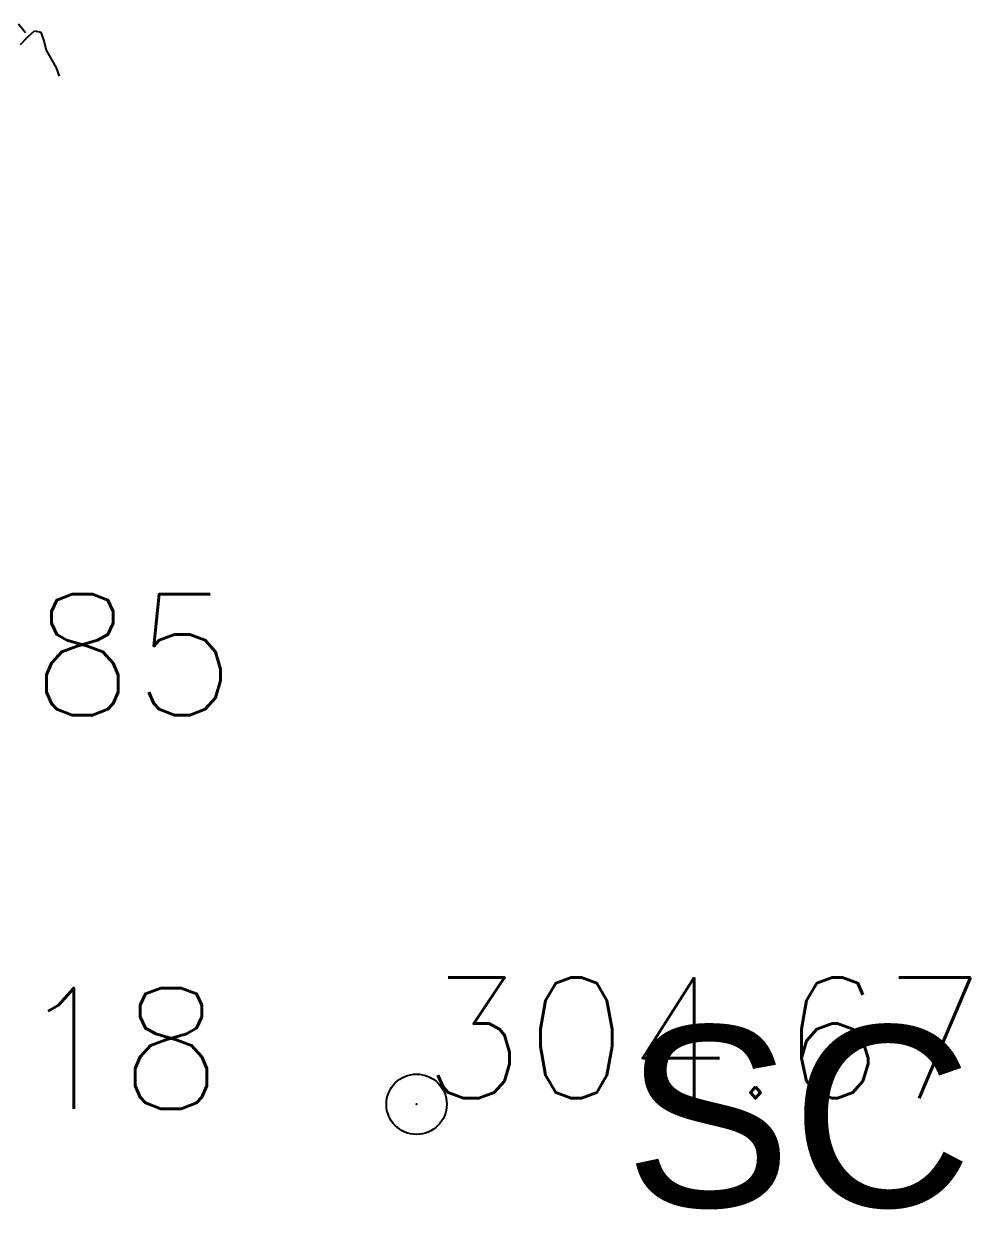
# Model space of a CAD drawing. Header units: millimetres. Extents: x 524954 to 526204, y 9523489 to 9524010.
# Drawn here: x 525986.86 to 525994.79, y 9523812.16 to 9523821.99 of the extents above; entities that cross this region are included whole.
import ezdxf
from ezdxf.enums import TextEntityAlignment as Align

# ---------------------------------------------------------------- set-up
doc = ezdxf.new("R2010")
doc.units = ezdxf.units.MM
doc.header["$PDMODE"] = 32
doc.header["$PDSIZE"] = 0.5
doc.linetypes.add('ACAD_ISO12W100', pattern=[21, 12, -3, 0, -3, 0, -3])
for name, color, linetype in [('Arbre', 34, 'ACAD_ISO12W100'), ('TopoAlt', 3, 'Continuous'), ('TopoAlt polygo', 7, 'Continuous'), ('TOPOJIS', 7, 'Continuous'), ('TOPOJIS polygo', 1, 'Continuous'), ('TopoMat polygo', 1, 'Continuous')]:
    doc.layers.add(name, color=color, linetype=linetype)
doc.styles.add('Arial 1.0', font='arial.ttf', dxfattribs={"width": 0.99, "height": 1})
doc.styles.add('Simplex 1.0', font='Simplex.shx', dxfattribs={"width": 0.99, "height": 1})

# ---------------------------------------------------------------- blocks, each defined once
blk = doc.blocks.new('TCPOINT M')
at = {"color": 0}
blk.add_point((0, 0), dxfattribs=at)
at = {"layer": 'TopoAlt', "style": 'Simplex 1.0', "width": 0.99}
blk.add_attdef('ALT', (0.15, 0.15), '', height=1, dxfattribs=at)
blk = doc.blocks.new('v088')
at = {"color": 3, "linetype": 'Continuous'}
for p, q in [((3.1734, 5.7766), (3.2311, 5.7035)), ((3.2465, 5.665), (3.3042, 5.7189)), ((3.3042, 5.7189), (3.3581, 5.7073)), ((3.3581, 5.7073), (3.385, 5.6266)), ((3.1888, 5.6035), (3.2465, 5.665)), ((3.385, 5.6266), (3.4004, 5.5573)), ((3.4004, 5.5573), (3.485, 5.4112)), ((3.485, 5.4112), (3.5081, 5.3419))]:
    blk.add_line(p, q, dxfattribs=at)
blk = doc.blocks.new('TCPOINT polygo')
at = {"color": 0, "const_width": 0.075}
blk.add_lwpolyline([(0, 0.0375, 1), (0, -0.0375, 1)], format="xyb", close=True, dxfattribs=at)
at = {"color": 0}
blk.add_point((0, 0), dxfattribs=at)
at = {"layer": 'TopoAlt polygo', "style": 'Arial 1.0', "width": 0.99}
blk.add_attdef('ALT', (0.15, 0.15), '', height=2, dxfattribs=at)
at = {"layer": 'TopoMat polygo', "style": 'Arial 1.0', "width": 0.99}
blk.add_attdef('MAT', text='', height=2, dxfattribs=at).set_placement((0.15, -2.5), align=Align.TOP_LEFT)

msp = doc.modelspace()

# ---------------------------------------------------------------- block references
at = {"layer": 'Arbre'}
msp.add_blockref('v088', (525983.6492, 9523816.209, 303.85), dxfattribs=at)
at = {"layer": 'TOPOJIS'}
ref = msp.add_blockref('TCPOINT M', (525983.9057, 9523816.209, 303.85), dxfattribs=at)
ref.add_attrib('ALT', '303.85', (525983.9557, 9523816.259, 303.85), dxfattribs={"layer": 'TopoAlt', "height": 1, "style": 'Simplex 1.0', "width": 0.99})
ref = msp.add_blockref('TCPOINT M', (525990.1196, 9523813.0344, 304.67), dxfattribs=at)
ref.add_attrib('ALT', '304.67', (525990.1696, 9523813.0844, 304.67), dxfattribs={"layer": 'TopoAlt', "height": 1, "style": 'Simplex 1.0', "width": 0.99})
ref = msp.add_blockref('TCPOINT M', (525983.7925, 9523812.9476, 304.18), dxfattribs=at)
ref.add_attrib('ALT', '304.18', (525983.8425, 9523812.9976, 304.18), dxfattribs={"layer": 'TopoAlt', "height": 1, "style": 'Simplex 1.0', "width": 0.99})
at = {"layer": 'TOPOJIS polygo'}
ref = msp.add_blockref('TCPOINT polygo', (525996.376, 9523810.794, 304.69), dxfattribs=at)
ref.add_attrib('MAT', 'SC.4', (525991.8425, 9523812.1847, 304.69), dxfattribs={"layer": 'TopoMat polygo', "height": 1.5, "style": 'Arial 1.0', "width": 0.99})
ref.add_attrib('ALT', '304.69', dxfattribs={"layer": 'TopoAlt polygo', "height": 1.5, "style": 'Arial 1.0', "width": 0.99}).set_placement((525989.6601, 9523811.7993, 304.69), align=Align.TOP_LEFT)

doc.saveas('drawing.dxf')
